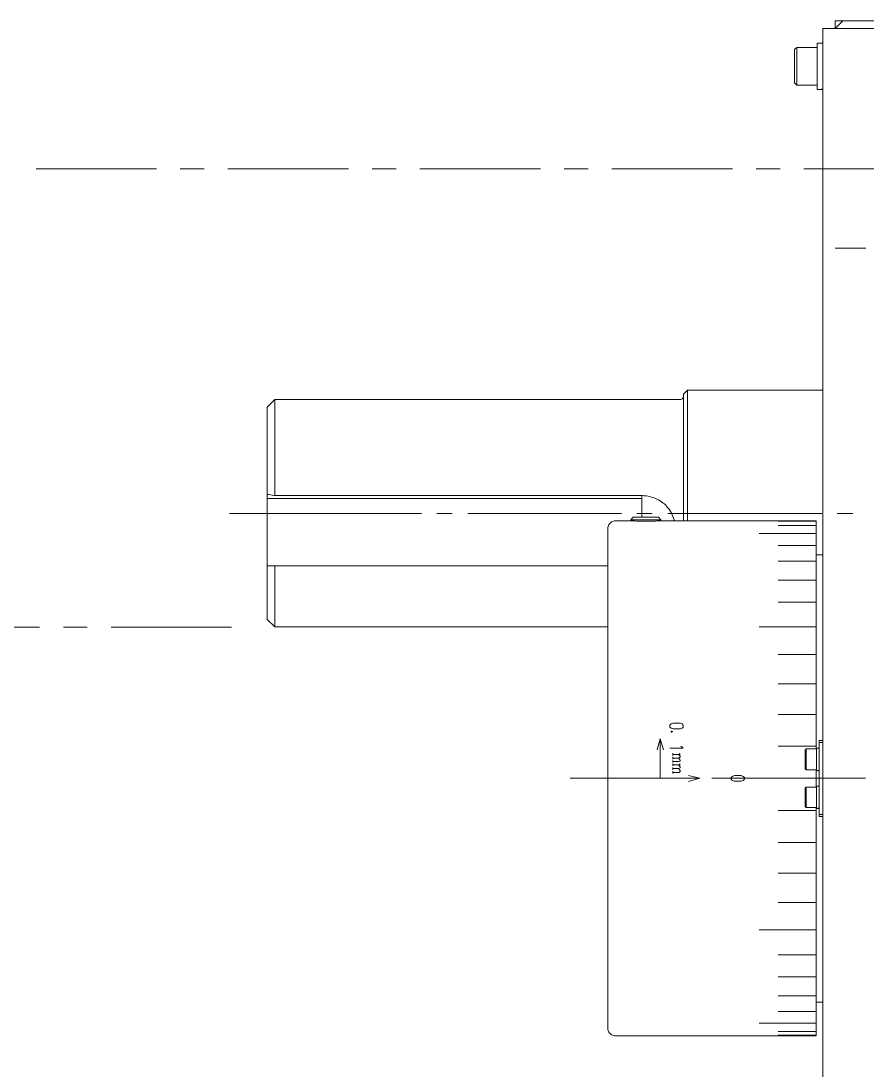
# Model space of a CAD drawing. Header units: millimetres. Extents: x 288 to 8834, y 20 to 9668.
# Drawn here: x 2176.8 to 2400.3, y 8979.8 to 9256.8 of the extents above; entities that cross this region are included whole.
import ezdxf

# ---------------------------------------------------------------- set-up
doc = ezdxf.new("R2010")
doc.units = ezdxf.units.MM
doc.linetypes.add('CENTER', pattern=[50.7, 31.8, -6.3, 6.3, -6.3])
doc.layers.add('Layer1', color=7, linetype='Continuous')

# ---------------------------------------------------------------- blocks, each defined once
blk = doc.blocks.new('BLKF063')
at = {"layer": 'Layer1', "color": 7, "linetype": 'Continuous', "lineweight": 13}
for p, q in [((2331.84, 8990.79), (2331.84, 8990.53)), ((2331.84, 8990.53), (2331.93, 8990.27)), ((2331.93, 8990.27), (2332.01, 8990.01)), ((2332.01, 8990.01), (2332.1, 8989.84)), ((2332.1, 8989.84), (2332.27, 8989.58)), ((2332.27, 8989.58), (2332.45, 8989.41)), ((2332.45, 8989.41), (2332.62, 8989.24)), ((2332.62, 8989.24), (2332.79, 8989.06)), ((2332.79, 8989.06), (2333.05, 8988.98)), ((2333.05, 8988.98), (2333.31, 8988.89)), ((2333.31, 8988.89), (2333.56, 8988.81))]:
    blk.add_line(p, q, dxfattribs=at)
blk = doc.blocks.new('BLKF064')
at = {"layer": 'Layer1', "color": 7, "linetype": 'Continuous', "lineweight": 13}
for p, q in [((2332.27, 9124.01), (2332.1, 9123.83)), ((2332.45, 9124.18), (2332.27, 9124.01)), ((2332.62, 9124.35), (2332.45, 9124.18)), ((2332.79, 9124.52), (2332.62, 9124.35)), ((2333.05, 9124.61), (2332.79, 9124.52)), ((2333.31, 9124.69), (2333.05, 9124.61)), ((2333.56, 9124.78), (2333.31, 9124.69)), ((2333.82, 9124.78), (2333.56, 9124.78)), ((2331.93, 9123.32), (2331.84, 9123.06)), ((2332.01, 9123.57), (2331.93, 9123.32)), ((2332.1, 9123.83), (2332.01, 9123.57))]:
    blk.add_line(p, q, dxfattribs=at)
blk = doc.blocks.new('BLKF065')
at = {"layer": 'Layer1', "color": 7, "linetype": 'Continuous', "lineweight": 13}
for p, q in [((2337.87, 9124.78), (2338.9, 9124.78)), ((2338.9, 9124.78), (2339.33, 9124.69)), ((2339.33, 9124.69), (2344.42, 9124.69)), ((2344.42, 9124.69), (2344.76, 9124.78)), ((2344.76, 9124.78), (2345.19, 9124.78)), ((2345.19, 9124.78), (2345.28, 9124.78)), ((2345.28, 9124.78), (2345.71, 9124.78))]:
    blk.add_line(p, q, dxfattribs=at)
blk = doc.blocks.new('BLKF075')
at = {"layer": 'Layer1', "color": 7, "linetype": 'Continuous', "lineweight": 13}
for p, q in [((2351.56, 9157.07), (2351.65, 9157.16)), ((2351.65, 9157.16), (2351.73, 9157.33)), ((2351.73, 9157.42), (2351.82, 9157.5)), ((2351.73, 9157.33), (2351.73, 9157.42)), ((2351.82, 9157.5), (2351.82, 9157.68)), ((2350.79, 9156.81), (2351.05, 9156.81)), ((2351.05, 9156.81), (2351.22, 9156.9)), ((2351.22, 9156.9), (2351.3, 9156.9)), ((2351.3, 9156.9), (2351.48, 9156.99)), ((2351.48, 9156.99), (2351.56, 9157.07))]:
    blk.add_line(p, q, dxfattribs=at)
blk = doc.blocks.new('BLKF076')
at = {"layer": 'Layer1', "color": 7, "linetype": 'Continuous', "lineweight": 13}
for p, q in [((2340.8, 9131.5), (2340.97, 9131.5)), ((2340.97, 9131.5), (2341.4, 9131.41)), ((2341.4, 9131.41), (2341.92, 9131.41)), ((2341.92, 9131.41), (2342.43, 9131.32)), ((2342.43, 9131.32), (2342.86, 9131.24)), ((2342.86, 9131.24), (2343.38, 9131.07)), ((2343.38, 9131.07), (2343.73, 9130.98)), ((2343.73, 9130.98), (2343.81, 9130.98)), ((2343.81, 9130.98), (2344.24, 9130.81)), ((2344.24, 9130.81), (2344.76, 9130.55)), ((2344.76, 9130.55), (2345.19, 9130.38)), ((2345.19, 9130.38), (2345.62, 9130.12)), ((2345.62, 9130.12), (2345.97, 9129.86)), ((2345.97, 9129.86), (2346.31, 9129.6)), ((2346.31, 9129.6), (2346.4, 9129.52)), ((2346.4, 9129.52), (2346.74, 9129.26)), ((2346.74, 9129.26), (2347, 9129)), ((2347, 9129), (2347.34, 9128.66)), ((2347.34, 9128.66), (2347.69, 9128.22)), ((2347.69, 9128.22), (2348.03, 9127.88)), ((2348.03, 9127.88), (2348.29, 9127.45)), ((2348.29, 9127.45), (2348.38, 9127.36)), ((2348.38, 9127.36), (2348.38, 9127.28)), ((2348.38, 9127.28), (2348.63, 9126.85)), ((2348.63, 9126.85), (2348.81, 9126.42)), ((2348.81, 9126.42), (2348.98, 9125.99)), ((2348.98, 9125.99), (2349.15, 9125.56)), ((2349.15, 9125.56), (2349.32, 9125.12))]:
    blk.add_line(p, q, dxfattribs=at)
blk = doc.blocks.new('BLKF077')
at = {"layer": 'Layer1', "color": 7, "linetype": 'Continuous', "lineweight": 13}
for p, q in [((2241.85, 9131.76), (2241.85, 9131.84)), ((2242.28, 9131.76), (2241.85, 9131.76)), ((2242.71, 9131.67), (2242.28, 9131.76)), ((2243.14, 9131.58), (2242.71, 9131.67)), ((2243.58, 9131.5), (2243.14, 9131.58)), ((2243.83, 9131.5), (2243.58, 9131.5))]:
    blk.add_line(p, q, dxfattribs=at)
blk = doc.blocks.new('BLKF745')
at = {"layer": 'Layer1', "color": 7, "linetype": 'Continuous', "lineweight": 13}
for p, q in [((2365.25, 9057.53), (2364.65, 9057.35)), ((2367.06, 9057.53), (2365.25, 9057.53)), ((2367.58, 9057.35), (2367.06, 9057.53)), ((2364.65, 9057.35), (2364.39, 9057.01)), ((2364.39, 9057.01), (2364.39, 9056.58)), ((2364.39, 9056.58), (2364.65, 9056.23)), ((2364.65, 9056.23), (2365.17, 9056.06)), ((2365.17, 9056.06), (2367.06, 9056.06)), ((2367.06, 9056.06), (2367.58, 9056.23)), ((2367.92, 9057.01), (2367.58, 9057.35)), ((2367.92, 9056.58), (2367.92, 9057.01))]:
    blk.add_line(p, q, dxfattribs=at)
blk = doc.blocks.new('BLKF746')
at = {"layer": 'Layer1', "color": 7, "linetype": 'Continuous', "lineweight": 13}
for p, q in [((2349.07, 9071.39), (2348.55, 9071.22)), ((2350.96, 9071.39), (2349.07, 9071.39)), ((2351.48, 9071.22), (2350.96, 9071.39)), ((2348.55, 9071.22), (2348.2, 9070.87)), ((2348.2, 9070.87), (2348.2, 9070.36)), ((2348.2, 9070.36), (2348.55, 9070.1)), ((2348.55, 9070.1), (2349.07, 9069.93)), ((2349.07, 9069.93), (2350.96, 9069.93)), ((2350.96, 9069.93), (2351.48, 9070.1)), ((2351.73, 9070.87), (2351.48, 9071.22)), ((2351.73, 9070.36), (2351.73, 9070.87))]:
    blk.add_line(p, q, dxfattribs=at)
blk = doc.blocks.new('BLKF747')
at = {"layer": 'Layer1', "color": 7, "linetype": 'Continuous', "lineweight": 13}
for p, q in [((2348.55, 9069.15), (2348.55, 9069.06)), ((2348.55, 9069.06), (2348.63, 9068.98)), ((2348.72, 9069.24), (2348.63, 9069.24)), ((2348.63, 9068.98), (2348.72, 9068.98)), ((2348.89, 9069.15), (2348.72, 9069.24)), ((2348.72, 9068.98), (2348.89, 9069.06)), ((2348.89, 9069.06), (2348.89, 9069.15))]:
    blk.add_line(p, q, dxfattribs=at)
blk = doc.blocks.new('BLKF748')
at = {"layer": 'Layer1', "color": 7, "linetype": 'Continuous', "lineweight": 13}
for p, q in [((2350.44, 9063.12), (2350.87, 9062.69)), ((2350.87, 9062.43), (2350.44, 9062.18)), ((2350.87, 9062.69), (2350.87, 9062.43))]:
    blk.add_line(p, q, dxfattribs=at)
blk = doc.blocks.new('BLKF749')
at = {"layer": 'Layer1', "color": 7, "linetype": 'Continuous', "lineweight": 13}
for p, q in [((2348.98, 9061.23), (2350.62, 9061.23)), ((2350.62, 9061.23), (2350.87, 9061.4)), ((2350.87, 9061.4), (2350.87, 9061.66))]:
    blk.add_line(p, q, dxfattribs=at)
blk = doc.blocks.new('BLKF750')
at = {"layer": 'Layer1', "color": 7, "linetype": 'Continuous', "lineweight": 13}
for p, q in [((2350.44, 9060.37), (2350.87, 9059.85)), ((2350.87, 9059.59), (2350.44, 9059.42)), ((2350.87, 9059.85), (2350.87, 9059.59))]:
    blk.add_line(p, q, dxfattribs=at)
blk = doc.blocks.new('BLKF751')
at = {"layer": 'Layer1', "color": 7, "linetype": 'Continuous', "lineweight": 13}
for p, q in [((2348.98, 9058.39), (2350.62, 9058.39)), ((2350.62, 9058.39), (2350.87, 9058.64)), ((2350.87, 9058.64), (2350.87, 9058.9))]:
    blk.add_line(p, q, dxfattribs=at)
blk = doc.blocks.new('BLKF026')
at = {"layer": 'Layer1', "color": 7, "linetype": 'Continuous', "lineweight": 13}
for p, q in [((2388.59, 8858.77), (2388.59, 9254.81)), ((2388.59, 9254.81), (2506.83, 9254.81)), ((2391.86, 9254.81), (2391.86, 9256.79)), ((2391.86, 9256.79), (2393.84, 9256.79)), ((2391.86, 9254.81), (2393.84, 9256.79)), ((2393.84, 9256.79), (2530.34, 9256.79)), ((2381.7, 9249.82), (2381.1, 9249.22)), ((2381.1, 9249.22), (2381.1, 9240.43)), ((2381.7, 9249.82), (2381.7, 9239.83)), ((2387.13, 9249.82), (2381.7, 9249.82)), ((2387.13, 9250.94), (2387.13, 9238.71)), ((2388.59, 9250.94), (2387.13, 9250.94)), ((2381.1, 9240.43), (2381.7, 9239.83)), ((2381.7, 9239.83), (2387.13, 9239.83)), ((2387.13, 9238.71), (2387.99, 9238.71)), ((2387.9, 9238.71), (2388.59, 9238.71)), ((2387.99, 9238.71), (2388.16, 9238.8)), ((2388.16, 9238.8), (2388.59, 9238.8)), ((2391.86, 9196.77), (2399.96, 9196.77)), ((2352.85, 9159.31), (2351.82, 9158.28)), ((2351.82, 9124.78), (2351.82, 9158.28)), ((2351.82, 9157.68), (2351.82, 9157.76)), ((2352.85, 9159.31), (2352.85, 9124.78)), ((2388.59, 9159.31), (2352.85, 9159.31)), ((2243.83, 9156.81), (2241.85, 9154.83)), ((2241.85, 9131.84), (2241.85, 9154.83)), ((2243.83, 9156.81), (2243.83, 9131.5)), ((2350.79, 9156.81), (2243.83, 9156.81)), ((2241.85, 9131.84), (2241.85, 9112.9)), ((2241.85, 9130.72), (2340.8, 9130.72)), ((2340.8, 9131.5), (2243.83, 9131.5)), ((2340.8, 9131.5), (2340.8, 9125.81)), ((2282.59, 9126.76), (2231.86, 9126.76)), ((2290.68, 9126.76), (2286.63, 9126.76)), ((2335.46, 9126.76), (2294.81, 9126.76)), ((2343.55, 9126.76), (2339.51, 9126.76)), ((2388.33, 9126.76), (2347.69, 9126.76)), ((2396.51, 9126.76), (2392.38, 9126.76)), ((2337.87, 9124.78), (2333.82, 9124.78)), ((2338.47, 9125.81), (2337.87, 9125.12)), ((2337.87, 9125.12), (2337.87, 9124.78)), ((2345.79, 9125.12), (2337.87, 9125.12)), ((2345.19, 9125.81), (2338.47, 9125.81)), ((2345.79, 9125.12), (2345.19, 9125.81)), ((2345.71, 9124.78), (2345.79, 9124.78)), ((2345.79, 9124.78), (2345.79, 9125.12)), ((2386.87, 9124.78), (2345.79, 9124.78)), ((2349.32, 9125.12), (2349.5, 9124.78)), ((2376.79, 9124.69), (2386.87, 9124.69)), ((2376.79, 9124.69), (2386.87, 9124.69)), ((2386.87, 9064.59), (2386.87, 9124.78)), ((2331.84, 9123.06), (2331.84, 9122.8)), ((2331.84, 8990.79), (2331.84, 9122.8)), ((2371.8, 9121.51), (2386.87, 9121.51)), ((2386.87, 9121.51), (2373.87, 9121.51)), ((2376.79, 9123.57), (2386.87, 9123.57)), ((2376.79, 9123.57), (2386.87, 9123.57)), ((2376.79, 9118.32), (2386.87, 9118.32)), ((2376.79, 9118.32), (2386.87, 9118.32)), ((2388.59, 9115.82), (2386.87, 9115.82)), ((2241.85, 9112.9), (2241.85, 9098.77)), ((2331.84, 9112.9), (2241.85, 9112.9)), ((2243.83, 9112.9), (2243.83, 9096.79)), ((2376.79, 9114.19), (2386.87, 9114.19)), ((2376.79, 9114.19), (2386.87, 9114.19)), ((2376.79, 9109.19), (2386.87, 9109.19)), ((2376.79, 9109.19), (2386.87, 9109.19)), ((2376.79, 9103.34), (2386.87, 9103.34)), ((2376.79, 9103.34), (2386.87, 9103.34)), ((2241.85, 9098.77), (2243.83, 9096.79)), ((2243.83, 9096.79), (2331.84, 9096.79)), ((2371.8, 9096.79), (2386.87, 9096.79)), ((2386.87, 9096.79), (2373.87, 9096.79)), ((2376.79, 9089.56), (2386.87, 9089.56)), ((2376.79, 9089.56), (2386.87, 9089.56)), ((2376.79, 9081.81), (2386.87, 9081.81)), ((2376.79, 9081.81), (2386.87, 9081.81)), ((2376.79, 9073.71), (2386.87, 9073.71)), ((2376.79, 9073.71), (2386.87, 9073.71)), ((2348.63, 9069.24), (2348.55, 9069.15)), ((2348.55, 9069.24), (2348.81, 9068.98)), ((2348.81, 9069.24), (2348.55, 9068.98)), ((2351.48, 9070.1), (2351.73, 9070.36)), ((2344.85, 9064.33), (2345.62, 9067.26)), ((2345.62, 9067.26), (2346.48, 9064.33)), ((2345.62, 9067.26), (2345.62, 9056.84)), ((2387.64, 9066.83), (2387.64, 9046.76)), ((2387.64, 9066.83), (2388.59, 9066.83)), ((2388.59, 9066.31), (2387.64, 9066.31)), ((2351.73, 9064.76), (2348.2, 9064.76)), ((2348.98, 9063.47), (2348.98, 9062.86)), ((2348.98, 9063.12), (2350.87, 9063.12)), ((2350.87, 9063.12), (2350.7, 9063.47)), ((2351.73, 9064.76), (2351.13, 9065.28)), ((2376.79, 9065.36), (2386.87, 9065.36)), ((2376.79, 9065.36), (2386.87, 9065.36)), ((2384.2, 9064.59), (2383.94, 9064.24)), ((2383.94, 9064.24), (2383.94, 9059.33)), ((2384.2, 9064.59), (2384.2, 9059.08)), ((2386.96, 9064.59), (2384.2, 9064.59)), ((2386.96, 9064.76), (2386.96, 9058.82)), ((2387.64, 9064.76), (2386.96, 9064.76)), ((2348.98, 9061.92), (2348.98, 9062.52)), ((2350.44, 9062.18), (2348.98, 9062.18)), ((2348.98, 9061.57), (2348.98, 9060.97)), ((2348.98, 9060.63), (2348.98, 9060.11)), ((2348.98, 9060.37), (2350.87, 9060.37)), ((2350.87, 9061.66), (2350.44, 9062.18)), ((2350.87, 9060.37), (2350.7, 9060.63)), ((2348.98, 9059.08), (2348.98, 9059.68)), ((2350.44, 9059.42), (2348.98, 9059.42)), ((2348.98, 9058.73), (2348.98, 9058.13)), ((2350.87, 9058.9), (2350.44, 9059.42)), ((2353.11, 9057.61), (2356.13, 9056.84)), ((2383.94, 9059.33), (2384.2, 9059.08)), ((2384.2, 9059.08), (2386.96, 9059.08)), ((2386.87, 9054.51), (2386.87, 9059.08)), ((2386.96, 9058.82), (2387.04, 9058.82)), ((2387.04, 9058.82), (2387.13, 9058.9)), ((2387.13, 9058.9), (2387.64, 9058.9)), ((2387.3, 9058.9), (2387.47, 9058.9)), ((2387.47, 9058.9), (2387.47, 9058.82)), ((2387.47, 9058.82), (2387.64, 9058.82)), ((2347, 9056.84), (2321.85, 9056.84)), ((2356.13, 9056.84), (2345.62, 9056.84)), ((2355.09, 9056.84), (2351.05, 9056.84)), ((2356.13, 9056.84), (2353.11, 9055.98)), ((2399.87, 9056.84), (2359.23, 9056.84)), ((2367.58, 9056.23), (2367.92, 9056.58)), ((2371.8, 9056.84), (2386.87, 9056.84)), ((2386.87, 9056.84), (2373.87, 9056.84)), ((2386.96, 9054.77), (2386.96, 9048.83)), ((2387.64, 9054.77), (2386.96, 9054.77)), ((2384.2, 9054.51), (2383.94, 9054.25)), ((2383.94, 9054.25), (2383.94, 9049.34)), ((2384.2, 9054.51), (2384.2, 9049.09)), ((2386.96, 9054.51), (2384.2, 9054.51)), ((2383.94, 9049.34), (2384.2, 9049.09)), ((2376.79, 9048.31), (2386.87, 9048.31)), ((2376.79, 9048.31), (2386.87, 9048.31)), ((2384.2, 9049.09), (2386.96, 9049.09)), ((2386.87, 8988.81), (2386.87, 9049.09)), ((2386.96, 9048.83), (2387.21, 9048.83)), ((2387.21, 9048.83), (2387.3, 9048.91)), ((2387.3, 9048.91), (2387.3, 9048.83)), ((2387.3, 9048.91), (2387.64, 9048.91)), ((2387.3, 9048.83), (2387.64, 9048.83)), ((2387.64, 9047.28), (2388.59, 9047.28)), ((2388.59, 9046.76), (2387.64, 9046.76)), ((2376.79, 9039.87), (2386.87, 9039.87)), ((2376.79, 9039.87), (2386.87, 9039.87)), ((2376.79, 9031.78), (2386.87, 9031.78)), ((2376.79, 9031.78), (2386.87, 9031.78)), ((2376.79, 9024.03), (2386.87, 9024.03)), ((2376.79, 9024.03), (2386.87, 9024.03)), ((2371.8, 9016.79), (2386.87, 9016.79)), ((2386.87, 9016.79), (2373.87, 9016.79)), ((2376.79, 9010.25), (2386.87, 9010.25)), ((2376.79, 9010.25), (2386.87, 9010.25)), ((2376.79, 9004.39), (2386.87, 9004.39)), ((2376.79, 9004.39), (2386.87, 9004.39)), ((2376.79, 8999.4), (2386.87, 8999.4)), ((2376.79, 8999.4), (2386.87, 8999.4)), ((2386.87, 8997.76), (2388.59, 8997.76)), ((2376.79, 8995.26), (2386.87, 8995.26)), ((2376.79, 8995.26), (2386.87, 8995.26)), ((2371.8, 8992.16), (2386.87, 8992.16)), ((2386.87, 8992.16), (2373.87, 8992.16)), ((2333.56, 8988.81), (2333.82, 8988.81)), ((2333.82, 8988.81), (2386.87, 8988.81)), ((2376.79, 8990.01), (2386.87, 8990.01)), ((2376.79, 8990.01), (2386.87, 8990.01)), ((2376.79, 8988.98), (2386.87, 8988.98)), ((2376.79, 8988.98), (2386.87, 8988.98))]:
    blk.add_line(p, q, dxfattribs=at)
for name in ['BLKF075', 'BLKF077', 'BLKF076', 'BLKF064', 'BLKF065', 'BLKF746', 'BLKF747', 'BLKF748', 'BLKF749', 'BLKF750', 'BLKF751', 'BLKF745', 'BLKF063']:
    blk.add_blockref(name, (0, 0), dxfattribs=at)
blk = doc.blocks.new('BLKF1213')
at = {"layer": 'Layer1', "color": 7, "linetype": 'CENTER', "lineweight": 13}
blk.add_line((2232.41, 9096.76), (1272.41, 9096.76), dxfattribs=at)
blk = doc.blocks.new('BLKF1212')
at = {"layer": 'Layer1', "color": 7, "linetype": 'CENTER', "lineweight": 13}
blk.add_line((2516.79, 9217.76), (836.79, 9217.76), dxfattribs=at)
at = {"layer": 'Layer1', "color": 3, "linetype": 'Continuous', "lineweight": 5}
blk.add_blockref('BLKF1213', (0, 0), dxfattribs=at)

msp = doc.modelspace()

# ---------------------------------------------------------------- block references
at = {"layer": 'Layer1', "color": 3, "linetype": 'Continuous', "lineweight": 5}
msp.add_blockref('BLKF1212', (0, 0), dxfattribs=at)
at = {"layer": 'Layer1', "color": 7, "linetype": 'Continuous', "lineweight": 13}
msp.add_blockref('BLKF026', (0, 0), dxfattribs=at)

doc.saveas('drawing.dxf')
